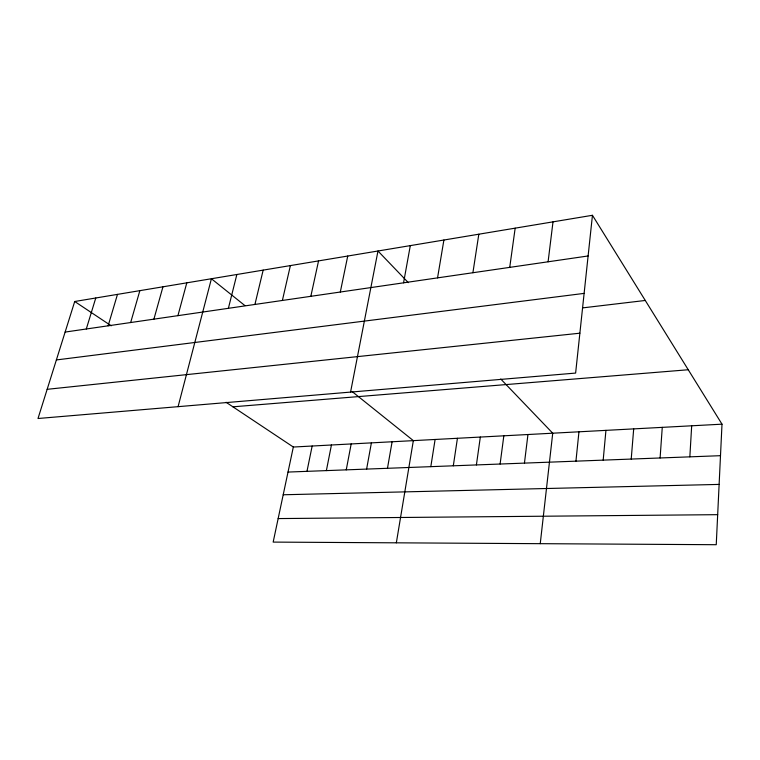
<?xml version="1.0" encoding="UTF-8"?>
<svg xmlns="http://www.w3.org/2000/svg" width="760" height="760" viewBox="0 0 760 760"><rect width="100%" height="100%" fill="white"/><g stroke="black" fill="none" stroke-linecap="round" stroke-linejoin="round"><path stroke-width="1.14" d="M592.448 215.289L575.624 373.074L38 418.503L74.718 301.501L592.448 215.289L722 424.175L716.243 544.711L273.163 542.098L293.331 447.032L226.081 402.268M689.842 456.845L691.686 425.79M660.098 457.966L662.264 427.358M631.218 459.068L633.688 428.877M603.183 460.123L605.938 430.359M575.938 461.159L578.958 431.803M540.246 543.675L552.729 433.2L500.736 378.993M548.093 261.791L553.005 221.853M524.447 463.106L527.953 434.52M500.108 464.027L503.832 435.803M509.732 267.377L515.166 228.161M476.406 464.93L480.329 437.057M453.311 465.804L457.434 438.283M472.91 272.726L478.819 234.213M430.815 466.659L435.109 439.47M437.551 277.875L443.897 240.027M396.34 542.82L413.345 440.629L352.165 391.58M387.476 468.293L392.112 441.759M403.56 282.824L410.305 245.623M366.615 469.091L371.393 442.871M346.247 469.86L351.177 443.945M350.569 392.094L377.976 251.009L408.329 282.653M326.373 470.611L331.436 444.999M306.974 471.342L312.16 446.025M340.309 292.03L347.738 256.044M310.83 296.315L318.554 260.898M282.387 300.456L290.387 265.591M254.923 304.456L263.169 270.123M228.389 308.313L236.863 274.502M178.087 406.666L211.413 278.74L244.834 305.529M177.925 315.656L186.798 282.844M153.909 319.152L162.953 286.815M130.663 322.534L139.859 290.662M108.129 325.812L117.477 294.386M86.298 328.994L95.769 297.996M65.122 332.072L588.116 255.968M56.373 359.945L584.126 293.388M582.815 307.866L645.278 300.466M47.158 389.32L579.88 333.194M232.921 406.818L688.246 369.749M293.331 447.032L722 424.175M288.021 472.065L720.499 455.686M283.204 494.769L719.121 484.405M278.151 518.577L717.678 514.672M74.718 301.501L111.236 325.812"/></g></svg>
